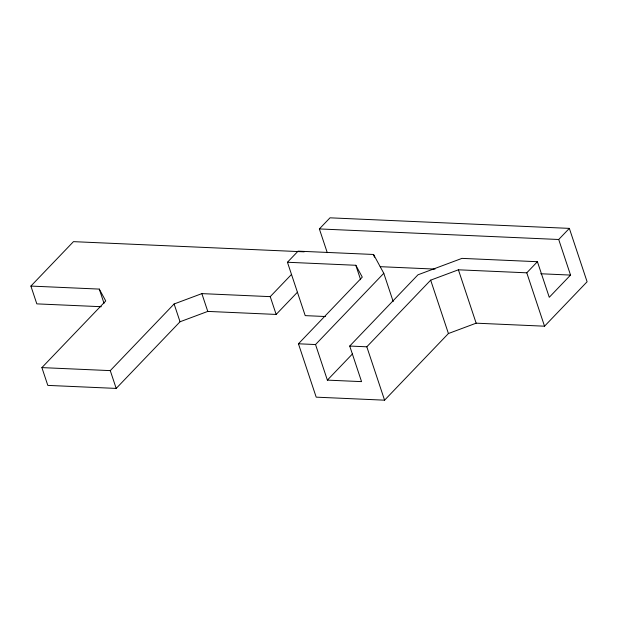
<?xml version="1.0" encoding="UTF-8"?>
<svg xmlns="http://www.w3.org/2000/svg" width="618" height="618" viewBox="0 0 618 618"><rect width="100%" height="100%" fill="white"/><g stroke="black" fill="none" stroke-linecap="round" stroke-linejoin="round"><path stroke-width="0.93" d="M101.344 306.713L36.817 303.871L30.9 286.072L73.465 241.646L304.149 251.827M297.436 292.214L276.153 314.431L207.772 311.41L180.039 321.762L116.192 388.413L47.81 385.393L41.893 367.602L105.74 300.958L99.282 289.093L30.9 286.072M41.893 367.602L110.274 370.622L174.114 303.971L201.854 293.62L270.236 296.64L291.518 274.423M325.431 316.524L305.207 315.628L287.447 262.256L298.092 251.147L373.55 254.477L383.786 273.287L393.195 301.576M327.262 252.654L319.367 228.93L330.012 217.822L569.348 228.382L587.1 281.762L544.535 326.196L476.154 323.175L448.421 333.527L384.581 400.178L316.2 397.158L298.44 343.786L362.287 277.134L355.829 265.276L287.447 262.256M298.44 343.786L315.535 344.543L383.786 273.287M315.535 344.543L327.37 380.124L361.561 381.63L349.726 346.049L417.977 274.801L461.963 258.378L537.421 261.708L549.263 297.289L570.538 275.08L558.703 239.49L569.348 228.382M327.37 380.124L352.554 353.836M349.726 346.049L366.822 346.798L430.669 280.155L458.401 269.803L526.783 272.816L537.421 261.708M319.367 228.93L558.703 239.49M380.224 266.675L435.018 269.093M540.742 273.759L570.538 275.08M526.783 272.816L544.535 326.196M458.401 269.803L476.154 323.175M430.669 280.155L448.421 333.527M373.55 254.477L374.462 257.212M355.829 265.276L360.642 279.745M366.822 346.798L384.581 400.178M270.236 296.64L276.153 314.431M201.854 293.62L207.772 311.41M174.114 303.971L180.039 321.762M99.282 289.093L104.017 303.33M110.274 370.622L116.192 388.413"/></g></svg>
